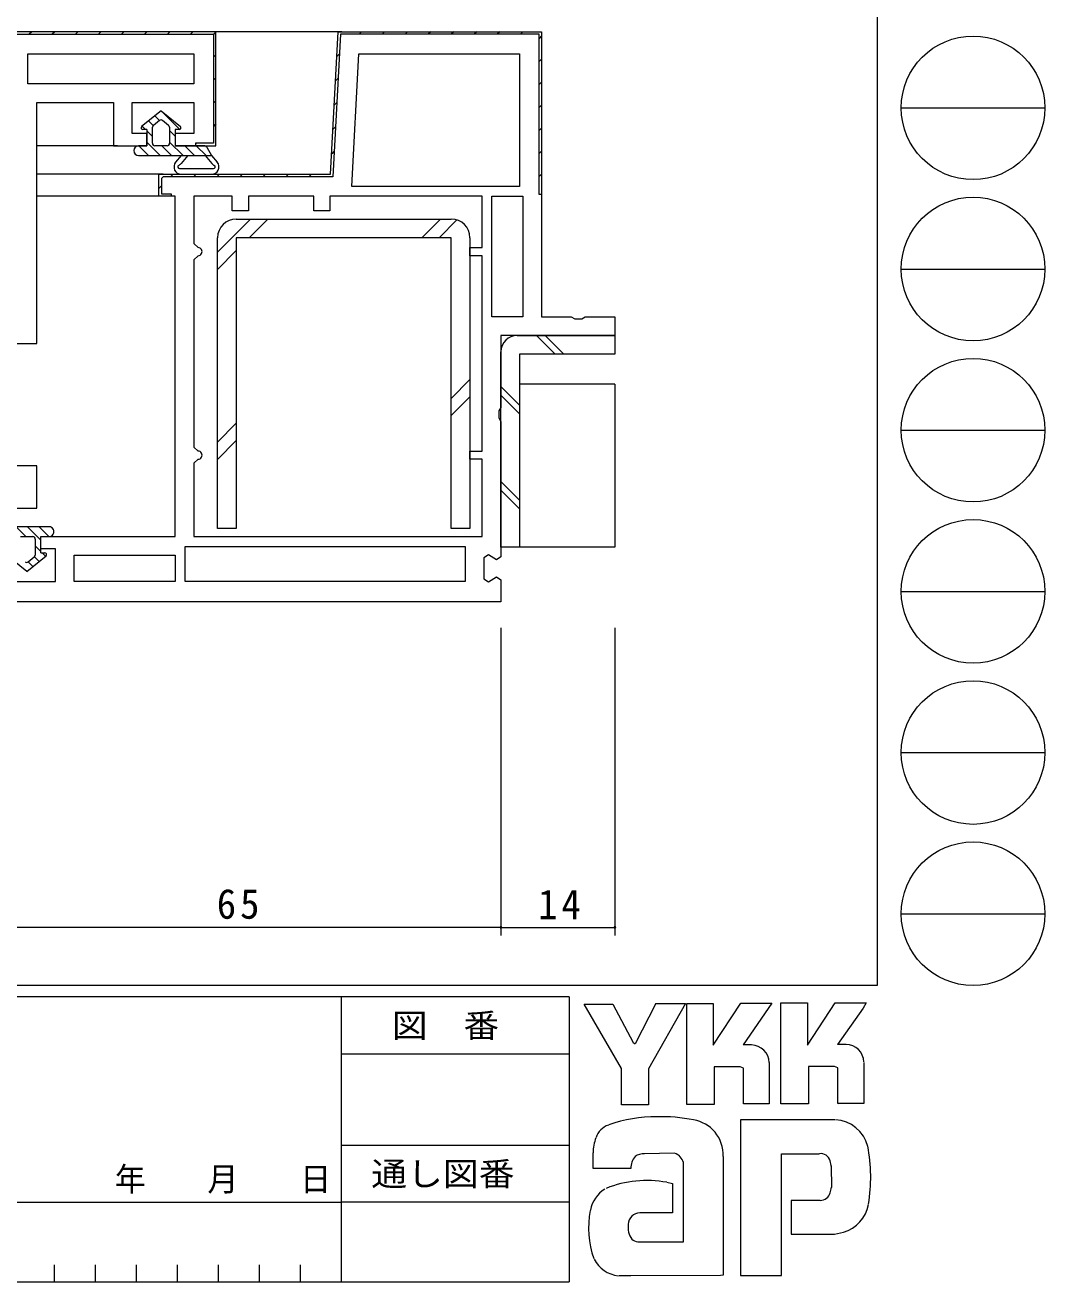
# Model space of a CAD drawing. Units: millimetres on the paper. Extents: x -420 to 373, y -297 to 267.
# Drawn here: x 247.7 to 372.9, y -297 to -142.6 of the extents above; entities that cross this region are included whole.
import ezdxf
from ezdxf.enums import TextEntityAlignment as Align

# ---------------------------------------------------------------- set-up
doc = ezdxf.new("R2010")
doc.units = ezdxf.units.MM
for name, color, linetype, lineweight in [('0-1_YKK_ZWAK', 7, 'Continuous', 9), ('0-3_YKK_12', 2, 'Continuous', 9), ('0-4_YKK_D', 6, 'Continuous', 9), ('0-6_YKK_13', 4, 'Continuous', 9), ('0-7_YKK_11', 7, 'Continuous', 9)]:
    doc.layers.add(name, color=color, linetype=linetype, lineweight=lineweight)
doc.styles.add('ＭＳ ゴシック', font='')
doc.styles.get('ＭＳ ゴシック').set_extended_font_data('MS Gothic')

msp = doc.modelspace()

# ---------------------------------------------------------------- linework, layer by layer
at = {"layer": '0-1_YKK_ZWAK'}
for p, q in [((352.3, 264.4), (352.3, -260.6)), ((355.276, -152.8), (372.916, -152.8)), ((355.276, -172.596), (372.916, -172.596)), ((355.276, -192.392), (372.916, -192.392)), ((355.276, -212.188), (372.916, -212.188)), ((355.276, -231.984), (372.916, -231.984)), ((355.276, -251.78), (372.916, -251.78)), ((352.3, -260.6), (-417.7, -260.6)), ((314.5, -262), (-417.7, -262)), ((286.5, -262), (286.5, -297)), ((314.5, -262), (314.5, -297)), ((316.337, -262.906), (319.851, -262.906)), ((320.932, -270.799), (316.337, -262.906)), ((325.136, -262.798), (322.581, -267.771)), ((328.96, -275.231), (328.96, -262.825)), ((340.474, -262.717), (343.745, -262.717)), ((340.474, -275.123), (340.474, -262.717)), ((347.178, -262.717), (350.962, -262.717)), ((350.583, -263.365), (347.461, -267.825)), ((350.962, -262.717), (350.583, -263.365)), ((336.879, -267.906), (335.84, -267.906)), ((348.501, -267.825), (347.461, -267.825)), ((286.5, -269), (314.5, -269)), ((339.042, -270.069), (339.042, -275.15)), ((350.664, -270.069), (350.664, -275.096)), ((335.474, -270.582), (332.284, -270.582)), ((343.88, -270.555), (343.88, -275.123)), ((347.069, -270.555), (343.88, -270.555)), ((347.502, -270.717), (347.069, -270.555)), ((347.502, -275.096), (347.502, -270.717)), ((343.88, -275.123), (340.474, -275.123)), ((347.502, -275.046), (347.553, -275.096)), ((350.664, -275.096), (347.502, -275.096)), ((347.124, -277.096), (335.528, -277.096)), ((335.528, -277.096), (335.528, -296.206)), ((286.5, -280.199), (314.5, -280.199)), ((317.418, -283.07), (317.418, -281.141)), ((327.446, -281.205), (323.748, -281.275)), ((328.527, -292.071), (328.527, -282.34)), ((333.42, -281.583), (333.42, -296.179)), ((340.555, -281.259), (345.204, -281.259)), ((340.555, -296.206), (340.555, -281.259)), ((322.067, -283.07), (317.418, -283.07)), ((346.673, -282.756), (346.691, -285.391)), ((341.772, -286.989), (341.772, -291.125)), ((345.313, -286.989), (341.772, -286.989)), ((185.7, -287.2), (286.5, -287.2)), ((314.5, -287.199), (286.5, -287.199)), ((327.176, -288.53), (323.181, -288.535)), ((341.772, -291.125), (347.097, -291.125)), ((347.097, -291.125), (348.178, -290.882)), ((322.905, -292.071), (328.527, -292.071)), ((328.095, -292.071), (328.446, -292.071)), ((328.527, -292.07), (328.528, -292.071)), ((251.22, -294.9), (251.22, -297)), ((256.26, -294.9), (256.26, -297)), ((261.3, -294.9), (261.3, -297)), ((266.34, -294.9), (266.34, -297)), ((271.38, -294.9), (271.38, -297)), ((276.42, -294.9), (276.42, -297)), ((281.46, -294.9), (281.46, -297)), ((322.067, -296.26), (320.58, -296.26)), ((333.095, -296.233), (322.067, -296.26)), ((333.42, -296.179), (333.095, -296.233)), ((-417.7, -297), (314.5, -297))]:
    msp.add_line(p, q, dxfattribs=at)
for points in [[(319.851, -262.906), (322.364, -267.609), (322.581, -267.771)], [(325.136, -262.798), (328.762, -262.798), (324.229, -270.826)], [(328.96, -262.825), (332.176, -262.825), (332.176, -267.923), (335.555, -262.771)], [(335.555, -262.771), (339.38, -262.771), (335.84, -267.906)], [(343.745, -262.717), (343.745, -267.908), (347.178, -262.717)], [(324.229, -270.826), (324.229, -275.258), (320.932, -275.258), (320.932, -270.799)], [(332.284, -270.582), (332.284, -275.231), (328.96, -275.231)], [(339.042, -275.15), (335.906, -275.15), (335.906, -270.744), (335.474, -270.582)], [(326.473, -284.773), (327.176, -284.935), (327.176, -288.53)], [(335.528, -296.206), (339.772, -296.206), (340.555, -296.206)]]:
    msp.add_lwpolyline(points, dxfattribs=at)
for centre in [(364.096, -152.8), (364.096, -172.596), (364.096, -192.392), (364.096, -212.188), (364.096, -231.984), (364.096, -251.78)]:
    msp.add_circle(centre, 8.82, dxfattribs=at)
for centre, radius, start, end in [((336.879, -270.069), 2.163, 0.00165, 89.99603), ((348.501, -269.988), 2.163, 0.00165, 89.99603), ((320.106, -280.055), 2.444, 109.02126, 161.51263), ((325.222, -294.401), 17.68, 89.89165, 109.30847), ((325.741, -297.463), 20.748, 78.78009, 91.46938), ((329.03, -281.496), 4.449, 40.66422, 80.31693), ((346.972, -281.44), 4.341, 14.44571, 87.08746), ((322.459, -281.166), 5.037, 158.41083, 179.71774), ((328.809, -281.485), 4.612, 358.78058, 38.76563), ((330.666, -284.187), 20.86, 350.99026, 10.67624), ((324.175, -283.007), 2.109, 138.46381, 181.71359), ((323.615, -282.971), 1.701, 85.50551, 126.78038), ((326.956, -282.754), 1.625, 14.75519, 72.44994), ((345.365, -282.479), 1.229, 16.43123, 96.91661), ((343.031, -283.208), 3.673, 4.93422, 17.03551), ((324.02, -297.854), 13.309, 79.38097, 112.05824), ((343.01, -285.041), 3.697, 343.6902, 354.75362), ((320.927, -288.927), 3.908, 121.8271, 169.08475), ((345.314, -285.684), 1.306, 269.95467, 342.90144), ((327.949, -290.395), 11.082, 168.76372, 199.80078), ((323.19, -289.979), 1.445, 90.33952, 178.03638), ((347.035, -286.745), 4.291, 285.4429, 349.90448), ((324.082, -290.328), 2.369, 171.08202, 216.71922), ((323.15, -290.565), 1.526, 230.97279, 260.7549), ((320.94, -292.443), 3.823, 207.31435, 263.59464)]:
    msp.add_arc(centre, radius, start, end, dxfattribs=at)
at = {"layer": '0-3_YKK_12'}
for p, q in [((286.582, -143.458), (92.641, -143.458)), ((259.007, -157.458), (249.107, -157.458)), ((264.607, -160.958), (249.107, -160.958)), ((264.607, -163.658), (249.107, -163.658))]:
    msp.add_line(p, q, dxfattribs=at)
at = {"layer": '0-4_YKK_D'}
for p, q in [((306.107, -216.662), (306.107, -254.458)), ((306.107, -216.662), (306.107, -254.458)), ((320.107, -216.662), (320.107, -254.458)), ((306.107, -253.458), (241.107, -253.458)), ((306.107, -253.458), (320.107, -253.458))]:
    msp.add_line(p, q, dxfattribs=at)
for centre, start, end in [((306.107, -253.458), 0, 180), ((306.107, -253.458), 0, 180), ((306.107, -253.458), 180, 0), ((306.107, -253.458), 180, 0), ((320.107, -253.458), 0, 180), ((320.107, -253.458), 180, 0)]:
    msp.add_arc(centre, 0.106, start, end, dxfattribs=at)
at = {"layer": '0-6_YKK_13'}
for p, q in [((264.357, -153.158), (261.981, -155.1)), ((264.167, -154.346), (263.417, -154.959)), ((263.599, -153.778), (264.168, -154.346)), ((264.357, -153.158), (266.733, -155.099)), ((265.297, -154.959), (264.547, -154.346)), ((264.558, -153.322), (266.68, -155.444)), ((262.043, -155.05), (262.451, -155.458)), ((262.607, -155.458), (262.109, -155.458)), ((262.607, -155.458), (262.607, -157.458)), ((262.607, -155.614), (263.307, -156.314)), ((262.821, -154.414), (263.391, -154.984)), ((263.307, -157.158), (263.307, -155.192)), ((265.407, -155.192), (265.407, -157.158)), ((265.407, -155.586), (266.107, -156.286)), ((266.107, -155.458), (266.107, -157.458)), ((266.605, -155.458), (266.107, -155.458)), ((262.607, -157.028), (264.237, -158.658)), ((265.407, -157), (267.066, -158.658)), ((261.065, -158.314), (261.352, -158.601)), ((262.607, -157.458), (261.607, -157.458)), ((261.607, -158.658), (270.574, -158.658)), ((261.624, -157.459), (262.823, -158.658)), ((265.107, -157.458), (263.607, -157.458)), ((264.451, -157.458), (265.651, -158.658)), ((269.735, -157.458), (266.107, -157.458)), ((266.85, -158.658), (266.156, -159.479)), ((267.65, -158.658), (266.823, -159.638)), ((267.28, -157.458), (268.48, -158.658)), ((268.694, -157.458), (269.894, -158.658)), ((269.775, -158.658), (270.602, -159.637)), ((266.612, -160.258), (270.819, -160.258)), ((266.845, -160.958), (270.579, -160.958)), ((275.364, -166.458), (271.307, -170.516)), ((273.607, -166.458), (300.007, -166.458)), ((277.487, -166.458), (275.187, -168.758)), ((298.699, -166.458), (296.399, -168.758)), ((300.711, -166.568), (298.522, -168.758)), ((273.607, -170.339), (271.307, -172.639)), ((308.107, -180.758), (320.107, -180.758)), ((310.459, -180.758), (312.759, -183.058)), ((311.521, -180.758), (313.821, -183.058)), ((320.107, -180.758), (320.107, -183.058)), ((306.107, -206.758), (306.107, -182.758)), ((308.407, -183.058), (308.407, -206.758)), ((320.107, -183.058), (308.407, -183.058)), ((302.307, -186.184), (300.007, -188.484)), ((320.107, -186.758), (308.407, -186.758)), ((302.307, -188.307), (300.007, -190.607)), ((306.107, -187.012), (308.407, -189.312)), ((306.107, -188.074), (308.407, -190.374)), ((273.607, -191.55), (271.307, -193.851)), ((273.607, -193.673), (271.307, -195.974)), ((306.107, -198.679), (308.407, -200.979)), ((306.107, -199.741), (308.407, -202.041)), ((250.607, -204.258), (241.64, -204.259)), ((247.763, -205.458), (246.563, -204.258)), ((249.607, -205.888), (247.977, -204.258)), ((250.591, -205.457), (249.392, -204.258)), ((251.15, -204.602), (250.863, -204.315)), ((247.107, -205.458), (248.607, -205.458)), ((248.907, -205.758), (248.907, -207.725)), ((249.607, -207.302), (248.907, -206.602)), ((249.607, -205.458), (250.607, -205.458)), ((249.607, -207.458), (249.607, -205.458)), ((308.407, -206.758), (306.107, -206.758)), ((247.858, -209.758), (245.482, -207.817)), ((247.858, -209.758), (250.233, -207.817)), ((248.047, -208.57), (248.797, -207.957)), ((249.394, -208.503), (248.824, -207.933)), ((249.607, -207.458), (250.105, -207.458)), ((250.172, -207.867), (249.763, -207.458)), ((248.616, -209.139), (248.047, -208.57))]:
    msp.add_line(p, q, dxfattribs=at)
for points in [[(269.998, -157.613), (270.574, -158.658), (271.268, -159.479)], [(302.307, -168.757), (302.308, -204.457), (300.008, -204.458), (300.007, -168.758), (273.607, -168.758), (273.608, -204.458), (271.308, -204.458), (271.307, -168.758)], [(320.107, -186.758), (320.107, -206.758), (308.407, -206.758)]]:
    msp.add_lwpolyline(points, dxfattribs=at)
for centre, radius, start, end in [((264.357, -154.579), 0.3, 50.75041, 129.25562), ((262.109, -155.256), 0.202, 129.25562, 270.00302), ((263.607, -155.192), 0.3, 129.25562, 180.00302), ((265.107, -155.192), 0.3, 0.00302, 50.75041), ((266.605, -155.256), 0.202, 270.00302, 50.75041), ((263.607, -157.158), 0.3, 180.00302, 270.00302), ((265.107, -157.158), 0.3, 270.00302, 0.00302), ((261.607, -158.058), 0.6, 90.00302, 270.00302), ((269.735, -157.758), 0.3, 28.8896, 90.00302), ((266.845, -160.058), 0.9, 139.95668, 270.00302), ((266.612, -160.058), 0.2, 117.55913, 270.00456), ((266.057, -158.994), 1, 297.55913, 319.95668), ((270.579, -160.058), 0.9, 270.00302, 40.04936), ((271.367, -158.994), 1, 220.04936, 242.44691), ((270.812, -160.058), 0.2, 268.0726, 62.44691), ((273.607, -168.758), 2.3, 90.00151, 180.00151), ((300.007, -168.758), 2.3, 0.00151, 90.00151), ((308.107, -182.758), 2, 90, 180), ((250.607, -204.858), 0.6, 270.00302, 90.00302), ((248.607, -205.758), 0.3, 0.00302, 90.00302), ((248.607, -207.725), 0.3, 309.25562, 0.00302), ((250.105, -207.66), 0.202, 309.25562, 90.00302), ((247.858, -208.338), 0.3, 230.75041, 309.25562)]:
    msp.add_arc(centre, radius, start, end, dxfattribs=at)
at = {"layer": '0-7_YKK_11'}
for p, q in [((248.48, -143.458), (248.18, -143.758)), ((251.308, -143.458), (251.008, -143.758)), ((254.137, -143.458), (253.837, -143.758)), ((256.965, -143.458), (256.665, -143.758)), ((259.794, -143.458), (259.494, -143.758)), ((262.622, -143.458), (262.322, -143.758)), ((265.45, -143.458), (265.151, -143.758)), ((268.279, -143.458), (267.979, -143.758)), ((288.995, -143.458), (288.695, -143.758)), ((291.823, -143.458), (291.523, -143.758)), ((294.652, -143.458), (294.352, -143.758)), ((297.48, -143.458), (297.18, -143.758)), ((300.308, -143.458), (300.008, -143.758)), ((303.137, -143.458), (302.837, -143.758)), ((305.965, -143.458), (305.665, -143.758)), ((308.794, -143.458), (308.494, -143.758)), ((270.961, -143.605), (270.749, -143.817)), ((311.107, -143.973), (310.807, -144.273)), ((311.107, -143.958), (311.107, -163.458)), ((271.107, -146.287), (270.807, -146.587)), ((286.265, -146.188), (285.948, -146.505)), ((311.107, -146.801), (310.807, -147.101)), ((271.107, -149.115), (270.807, -149.415)), ((286.108, -149.173), (285.791, -149.49)), ((311.107, -149.63), (310.807, -149.93)), ((268.407, -149.858), (248.007, -149.858)), ((271.107, -151.943), (270.807, -152.243)), ((285.952, -152.158), (285.635, -152.475)), ((311.107, -152.458), (310.807, -152.758)), ((271.107, -154.772), (270.807, -155.072)), ((285.795, -155.143), (285.478, -155.46)), ((311.107, -155.287), (310.807, -155.587)), ((268.721, -157.158), (268.607, -157.272)), ((285.639, -158.128), (285.322, -158.445)), ((311.107, -158.115), (310.807, -158.415)), ((264.407, -161.458), (264.407, -163.358)), ((265.838, -160.958), (265.538, -161.258)), ((268.666, -160.958), (268.366, -161.258)), ((271.495, -160.958), (271.195, -161.258)), ((274.323, -160.958), (274.023, -161.258)), ((277.152, -160.958), (276.851, -161.258)), ((279.98, -160.958), (279.68, -161.258)), ((282.808, -160.958), (282.508, -161.258)), ((311.107, -160.943), (310.807, -161.243)), ((264.407, -162.389), (264.107, -162.689)), ((308.407, -162.458), (287.815, -162.458)), ((311.107, -163.458), (310.807, -163.458)), ((305.007, -178.458), (305.007, -163.658)), ((267.307, -206.658), (301.707, -206.658)), ((268.407, -205.458), (303.807, -205.458)), ((253.707, -207.758), (266.107, -207.758))]:
    msp.add_line(p, q, dxfattribs=at)
for points in [[(271.107, -143.458), (181.107, -143.458), (181.107, -151.458), (186.107, -151.458), (186.107, -149.958), (183.807, -149.958), (183.807, -146.158), (191.407, -146.158), (191.407, -149.958), (189.607, -149.958), (189.607, -151.458), (196.107, -151.458), (199.381, -153.348), (199.607, -153.217), (199.607, -151.458), (202.107, -151.458), (205.682, -152.531)], [(243.607, -210.958), (251.407, -210.958), (251.407, -206.958), (249.607, -206.958), (249.607, -205.458), (266.107, -205.458), (266.107, -163.658), (264.107, -163.658), (264.107, -160.958), (285.19, -160.958), (286.107, -143.458), (311.107, -143.458), (311.107, -178.458), (314.741, -178.458), (315.174, -178.708), (316.04, -178.708), (316.473, -178.458), (320.107, -178.458), (320.107, -180.758), (306.107, -180.758), (306.107, -189.592), (305.857, -190.025), (305.857, -190.891), (306.107, -191.324), (306.107, -207.936), (305.544, -208.299), (304.571, -207.717), (304.007, -208.08), (304.007, -210.636), (304.571, -210.999), (305.544, -210.417), (306.107, -210.78), (306.107, -213.458), (241.107, -213.458)], [(246.607, -181.758), (249.107, -181.758), (249.107, -152.158), (258.507, -152.158), (258.507, -157.458), (262.607, -157.458), (262.607, -155.958), (260.807, -155.958), (260.807, -152.158), (268.407, -152.158), (268.407, -155.958), (266.107, -155.958), (266.107, -157.458), (271.107, -157.458), (271.107, -143.458)], [(181.607, -151.458), (183.607, -151.458), (183.607, -151.158), (181.407, -151.158), (181.407, -143.758), (270.807, -143.758), (270.807, -157.158), (268.607, -157.158), (268.607, -157.458), (270.607, -157.458)], [(310.807, -163.458), (310.807, -143.758), (286.392, -143.758), (285.475, -161.258), (264.607, -161.258), (264.407, -161.458)], [(264.407, -161.458), (264.407, -163.358), (265.607, -163.358), (265.607, -163.658)], [(268.407, -205.458), (303.807, -205.458), (303.807, -195.958), (302.307, -195.958), (302.307, -194.958), (303.807, -194.958), (303.807, -170.958), (302.307, -170.958), (302.307, -169.958), (303.807, -169.958), (303.807, -163.658), (285.107, -163.658), (285.107, -165.458), (283.107, -165.458), (283.107, -163.658), (275.107, -163.658), (275.107, -165.458), (273.107, -165.458), (273.107, -163.658), (268.407, -163.658), (268.407, -169.458), (268.907, -169.958)], [(268.907, -170.958), (268.407, -171.458), (268.407, -194.458), (268.907, -194.958)], [(268.907, -195.958), (268.407, -196.458), (268.407, -205.458)], [(232.107, -201.958), (249.107, -201.958), (249.107, -196.758), (246.607, -196.758)]]:
    msp.add_lwpolyline(points, dxfattribs=at)
for points in [[(268.407, -149.858), (248.007, -149.858), (248.007, -146.158), (268.407, -146.158)], [(308.407, -162.458), (287.815, -162.458), (288.67, -146.158), (308.407, -146.158)], [(305.007, -178.458), (305.007, -163.658), (308.807, -163.658), (308.807, -178.458)], [(267.307, -206.658), (301.707, -206.658), (301.707, -210.958), (267.307, -210.958)], [(253.707, -207.758), (266.107, -207.758), (266.107, -210.958), (253.707, -210.958)]]:
    msp.add_lwpolyline(points, close=True, dxfattribs=at)
for centre in [(268.907, -170.458), (268.907, -195.458)]:
    msp.add_arc(centre, 0.5, 269.99998, 90, dxfattribs=at)

# ---------------------------------------------------------------- texts
at = {"layer": '0-1_YKK_ZWAK', "style": 'ＭＳ ゴシック', "width": 1.1}
for s, p in [('図\u3000番', (292.698, -267.862)), ('通し図番', (290.179, -286.085))]:
    msp.add_text(s, height=2.933, dxfattribs=at).set_placement(p, align=Align.BOTTOM_LEFT)
at = {"layer": '0-1_YKK_ZWAK', "insert": (258.676, -286.169), "char_height": 2.933, "attachment_point": 7, "style": 'ＭＳ ゴシック'}
msp.add_mtext('\\T1.2;\\W0.95;年\\~\\~\\~月\\~\\~\\~日', dxfattribs=at)
at = {"layer": '0-4_YKK_D', "color": 3, "char_height": 3.666, "attachment_point": 7, "style": 'ＭＳ ゴシック'}
for s, insert in [('\\T1.21;\\W0.95;65', (271.207, -252.458)), ('\\T1.21;\\W0.95;14', (310.67, -252.458))]:
    msp.add_mtext(s, dxfattribs=dict(at, insert=insert))

doc.saveas('drawing.dxf')
